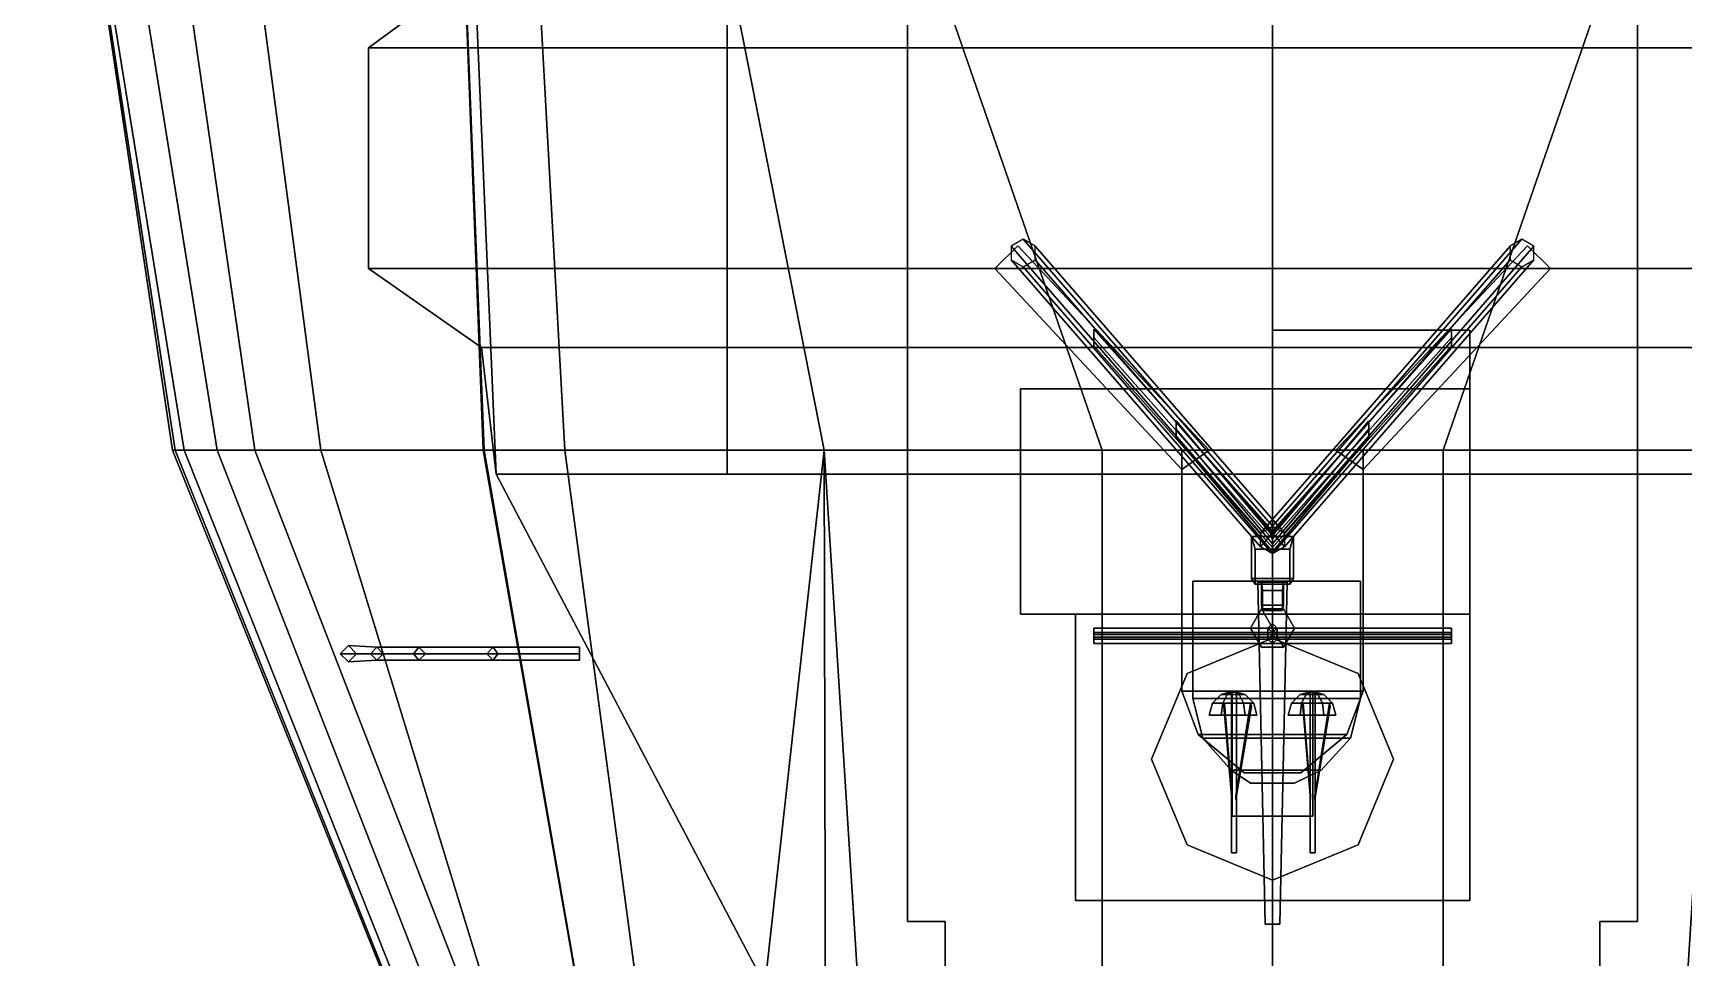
# Model space of a CAD drawing. Extents: x -14 to 14, y -57 to 59.
# Drawn here: x -13.52 to 4.49, y -42.55 to -32.46 of the extents above; entities that cross this region are included whole.
import ezdxf

# ---------------------------------------------------------------- set-up
doc = ezdxf.new("R2010")
doc.units = 0
doc.layers.get('0').update_dxf_attribs({"linetype": 'CONTINUOUS'})

msp = doc.modelspace()

# ---------------------------------------------------------------- linework, layer by layer
for points in [[(0, -38.48, 26.47), (0, -38.48, 26.53), (0, -7.51, 29.28), (0, -7.51, 29.2)], [(0, -7.51, 29.2), (0, -7.51, 29.28), (0, -38.48, 26.53), (0, -38.48, 26.47)], [(-3.98, -26.04, 6.36), (-3.98, -26.04, 3.99), (-3.98, -37.27, 3.99), (-3.98, -37.27, 6.36)], [(3.98, -37.27, 3.99), (3.98, -26.04, 3.99), (3.98, -26.04, 6.36), (3.98, -37.27, 6.36)], [(-13.52, -26.87), (-13.52, -26.87, -3.06), (-12, -37.01, -1.28), (-11.97, -37.01, 0.37)], [(-13.52, -26.87, -3.06), (-13.52, -26.87, -3.06), (-11.87, -37.01, -1.67), (-12, -37.01, -1.28)], [(-13.52, -26.87, -3.06), (-13.14, -26.87, -3.59), (-11.51, -37.01, -2), (-11.87, -37.01, -1.67)], [(-11.72, -26.87), (-13.52, -26.87), (-11.97, -37.01, 0.37), (-10.38, -37.01, 0.37)], [(-13.14, -26.87, -3.59), (-12.57, -26.87, -3.8), (-11.1, -37.01, -2.14), (-11.51, -37.01, -2)], [(-12.57, -26.87, -3.8), (-8.28, -26.87, -3.8), (-7.72, -37.01, -2.14), (-11.1, -37.01, -2.14)], [(-9, -26.87, 1.98), (-11.72, -26.87), (-10.38, -37.01, 0.37), (-8.6, -37.01, 1.98)], [(9, -26.87, 3.99), (-9, -26.87, 3.99), (-8.61, -37.01, 3.99), (8.61, -37.01, 3.99)], [(-9, -26.87, 3.99), (-9, -26.87, 1.98), (-8.6, -37.01, 1.98), (-8.61, -37.01, 3.99)], [(-8.28, -26.87, -3.8), (-6.89, -26.87, -4.13), (-4.89, -37.01, -3.07), (-7.72, -37.01, -2.14)], [(-6.89, -26.87, -4.13), (-5.37, -26.87, -4.35), (-1.86, -37.01, -3.55), (-4.89, -37.01, -3.07)], [(-5.37, -26.87, -4.35), (0, -26.87, -4.35), (0, -37.01, -4.35), (-1.86, -37.01, -3.55)], [(1.86, -37.01, -3.55), (0, -37.01, -4.35), (0, -26.87, -4.35), (5.37, -26.87, -4.35)], [(4.89, -37.01, -3.07), (1.86, -37.01, -3.55), (5.37, -26.87, -4.35), (6.89, -26.87, -4.13)], [(-8.87, -27.86, 6.36), (-8.87, -27.86, 3.99), (-8.47, -37.27, 3.99), (-8.47, -37.27, 6.36)], [(-5.95, -37.27, 3.99), (-5.95, -27.86, 3.99), (-5.95, -27.86, 6.36), (-5.95, -37.27, 6.36)], [(8.87, -31.89, 6.36), (9.86, -32.62, 6.36), (-9.86, -32.62, 6.36), (-8.87, -31.89, 6.36)], [(-8.87, -31.89, 6.36), (-9.86, -32.62, 6.36), (9.86, -32.62, 6.36), (8.87, -31.89, 6.36)], [(9.86, -32.62, 6.36), (9.86, -35.03, 6.36), (-9.86, -35.03, 6.36), (-9.86, -32.62, 6.36)], [(-9.86, -32.62, 6.36), (-9.86, -35.03, 6.36), (9.86, -35.03, 6.36), (9.86, -32.62, 6.36)], [(-0.13, -37.915, 24.35), (0, -37.84, 24.35), (-2.72, -34.71, 6.36), (-2.85, -34.785, 6.36)], [(0, -37.84, 24.35), (0.13, -37.915, 24.35), (-2.59, -34.785, 6.36), (-2.72, -34.71, 6.36)], [(-0.13, -37.915, 24.35), (0, -37.84, 24.35), (2.72, -34.71, 6.36), (2.59, -34.785, 6.36)], [(0, -37.84, 24.35), (0.13, -37.915, 24.35), (2.85, -34.785, 6.36), (2.72, -34.71, 6.36)], [(-2.78, -34.78, 24.35), (-3.03, -35.03, 24.35), (-0.99, -37.22, 24.35), (-0.69, -37.01, 24.35)], [(-0.69, -37.01, 24.35), (-0.99, -37.22, 24.35), (-3.03, -35.03, 24.35), (-2.78, -34.78, 24.35)], [(-0.13, -38.065, 24.35), (-0.13, -37.915, 24.35), (-2.85, -34.785, 6.36), (-2.85, -34.935, 6.36)], [(0.13, -37.915, 24.35), (0.13, -38.065, 24.35), (-2.59, -34.935, 6.36), (-2.59, -34.785, 6.36)], [(-0.13, -38.065, 24.35), (-0.13, -37.915, 24.35), (2.59, -34.785, 6.36), (2.59, -34.935, 6.36)], [(0.13, -37.915, 24.35), (0.13, -38.065, 24.35), (2.85, -34.935, 6.36), (2.85, -34.785, 6.36)], [(0.69, -37.01, 24.35), (0.99, -37.22, 24.35), (3.03, -35.03, 24.35), (2.78, -34.78, 24.35)], [(2.78, -34.78, 24.35), (3.03, -35.03, 24.35), (0.99, -37.22, 24.35), (0.69, -37.01, 24.35)], [(-9.86, -35.03, 6.36), (-8.63, -35.89, 6.36), (8.63, -35.89, 6.36), (9.86, -35.03, 6.36)], [(9.86, -35.03, 6.36), (8.63, -35.89, 6.36), (-8.63, -35.89, 6.36), (-9.86, -35.03, 6.36)], [(0, -38.14, 24.35), (-0.13, -38.065, 24.35), (-2.85, -34.935, 6.36), (-2.72, -35.01, 6.36)], [(0.13, -38.065, 24.35), (0, -38.14, 24.35), (-2.72, -35.01, 6.36), (-2.59, -34.935, 6.36)], [(0, -38.14, 24.35), (-0.13, -38.065, 24.35), (2.59, -34.935, 6.36), (2.72, -35.01, 6.36)], [(0.13, -38.065, 24.35), (0, -38.14, 24.35), (2.72, -35.01, 6.36), (2.85, -34.935, 6.36)], [(-1.95, -35.78, 11.34), (-1.95, -35.69, 11.43), (0, -37.89, 11.43), (0, -37.98, 11.34)], [(-1.95, -35.69, 11.43), (-1.95, -35.78, 11.52), (0, -37.98, 11.52), (0, -37.89, 11.43)], [(-1.95, -35.87, 11.43), (-1.95, -35.78, 11.34), (0, -37.98, 11.34), (0, -38.07, 11.43)], [(-1.95, -35.78, 11.52), (-1.95, -35.87, 11.43), (0, -38.07, 11.43), (0, -37.98, 11.52)], [(0, -37.98, 11.34), (0, -37.89, 11.43), (1.95, -35.69, 11.43), (1.95, -35.78, 11.34)], [(0, -37.89, 11.43), (0, -37.98, 11.52), (1.95, -35.78, 11.52), (1.95, -35.69, 11.43)], [(2.15, -35.7, 8.68), (2.15, -35.7, 6.36), (0, -35.7, 6.36), (0, -35.7, 8.68)], [(0, -35.7, 8.68), (0, -35.7, 6.36), (0, -36.34, 6.36), (0, -36.34, 8.68)], [(2.15, -36.34, 8.68), (2.15, -35.7, 8.68), (0, -35.7, 8.68), (0, -36.34, 8.68)], [(0, -38.07, 11.43), (0, -37.98, 11.34), (1.95, -35.78, 11.34), (1.95, -35.87, 11.43)], [(0, -37.98, 11.52), (0, -38.07, 11.43), (1.95, -35.87, 11.43), (1.95, -35.78, 11.52)], [(2.15, -36.34, 6.36), (2.15, -35.7, 6.36), (2.15, -35.7, 8.68), (2.15, -36.34, 8.68)], [(8.47, -37.27, 6.36), (8.63, -35.89, 6.36), (-8.63, -35.89, 6.36), (-8.47, -37.27, 6.36)], [(-8.47, -37.27, 6.36), (-8.63, -35.89, 6.36), (8.63, -35.89, 6.36), (8.47, -37.27, 6.36)], [(2.15, -36.34, 8.68), (2.15, -36.34, 5.95), (-2.75, -36.34, 5.95), (-2.75, -36.34, 8.68)], [(2.15, -38.8, 8.68), (2.15, -36.34, 8.68), (-2.75, -36.34, 8.68), (-2.75, -38.8, 8.68)], [(-2.75, -36.34, 8.68), (-2.75, -36.34, 5.95), (-2.75, -38.8, 5.95), (-2.75, -38.8, 8.68)], [(2.15, -38.8, 5.95), (2.15, -36.34, 5.95), (2.15, -36.34, 8.68), (2.15, -38.8, 8.68)], [(-1.05, -36.69, 17.42), (-1.05, -36.78, 17.51), (0, -38.03, 17.51), (0, -37.94, 17.42)], [(-1.05, -36.78, 17.33), (-1.05, -36.69, 17.42), (0, -37.94, 17.42), (0, -38.03, 17.33)], [(0, -37.94, 17.42), (0, -38.03, 17.51), (1.05, -36.78, 17.51), (1.05, -36.69, 17.42)], [(0, -38.03, 17.33), (0, -37.94, 17.42), (1.05, -36.69, 17.42), (1.05, -36.78, 17.33)], [(-1.05, -36.78, 17.51), (-1.05, -36.87, 17.42), (0, -38.12, 17.42), (0, -38.03, 17.51)], [(-1.05, -36.87, 17.42), (-1.05, -36.78, 17.33), (0, -38.03, 17.33), (0, -38.12, 17.42)], [(0, -38.03, 17.51), (0, -38.12, 17.42), (1.05, -36.87, 17.42), (1.05, -36.78, 17.51)], [(0, -38.12, 17.42), (0, -38.03, 17.33), (1.05, -36.78, 17.33), (1.05, -36.87, 17.42)], [(-12, -37.01, -1.28), (-11.87, -37.01, -1.67), (-7.92, -46.93, -0.04), (-8.01, -46.93, 0.26)], [(-11.97, -37.01, 0.37), (-12, -37.01, -1.28), (-8.01, -46.93, 0.26), (-8, -46.93, 1.35)], [(-10.38, -37.01, 0.37), (-11.97, -37.01, 0.37), (-8, -46.93, 1.35), (-7.34, -46.93, 1.35)], [(-11.87, -37.01, -1.67), (-11.51, -37.01, -2), (-7.64, -46.93, -0.29), (-7.92, -46.93, -0.04)], [(-11.51, -37.01, -2), (-11.1, -37.01, -2.14), (-7.25, -46.93, -0.44), (-7.64, -46.93, -0.29)], [(-11.1, -37.01, -2.14), (-7.72, -37.01, -2.14), (-6.39, -46.93, -0.44), (-7.25, -46.93, -0.44)], [(-8.6, -37.01, 1.98), (-10.38, -37.01, 0.37), (-7.34, -46.93, 1.35), (-6.87, -46.93, 1.98)], [(8.61, -37.01, 3.99), (-8.61, -37.01, 3.99), (-6.87, -46.93, 3.99), (6.87, -46.93, 3.99)], [(-8.61, -37.01, 3.99), (-8.6, -37.01, 1.98), (-6.87, -46.93, 1.98), (-6.87, -46.93, 3.99)], [(-7.72, -37.01, -2.14), (-4.89, -37.01, -3.07), (-5.99, -46.93, -0.99), (-6.39, -46.93, -0.44)], [(-4.89, -37.01, -3.07), (-4.89, -37.01, -3.07), (-4.87, -46.93, -1.54), (-5.99, -46.93, -0.99)], [(-4.89, -37.01, -3.07), (-4.89, -37.01, -3.07), (-4.26, -46.93, -1.72), (-4.87, -46.93, -1.54)], [(-4.89, -37.01, -3.07), (-1.86, -37.01, -3.55), (-1.86, -46.93, -2.01), (-4.26, -46.93, -1.72)], [(-1.86, -37.01, -3.55), (0, -37.01, -4.35), (0, -46.93, -2.05), (-1.86, -46.93, -2.01)], [(-0.99, -39.64, 24.35), (0.99, -39.64, 24.35), (0.99, -37.01, 24.35), (-0.99, -37.01, 24.35)], [(-0.99, -37.01, 24.35), (0.99, -37.01, 24.35), (0.99, -39.64, 24.35), (-0.99, -39.64, 24.35)], [(1.86, -46.93, -2.01), (0, -46.93, -2.05), (0, -37.01, -4.35), (1.86, -37.01, -3.55)], [(4.26, -46.93, -1.72), (1.86, -46.93, -2.01), (1.86, -37.01, -3.55), (4.89, -37.01, -3.07)], [(4.87, -46.93, -1.54), (4.26, -46.93, -1.72), (4.89, -37.01, -3.07)], [(-8.47, -37.27, 5.95), (-8.47, -37.27, 6.36), (8.47, -37.27, 6.36), (8.47, -37.27, 5.95)], [(8.47, -37.27, 5.95), (8.47, -37.27, 6.36), (-8.47, -37.27, 6.36), (-8.47, -37.27, 5.95)], [(-2.86, -47.94, 5.95), (-8.47, -37.27, 5.95), (8.47, -37.27, 5.95), (2.86, -47.94, 5.95)], [(2.86, -47.94, 5.95), (8.47, -37.27, 5.95), (-8.47, -37.27, 5.95), (-2.86, -47.94, 5.95)], [(-8.47, -37.27, 6.36), (-8.47, -37.27, 3.99), (-5.95, -37.27, 3.99), (-5.95, -37.27, 6.36)], [(-3.98, -37.27, 6.36), (-3.98, -37.27, 5.95), (3.98, -37.27, 5.95), (3.98, -37.27, 6.36)], [(-3.98, -37.27, 5.95), (-3.98, -37.27, 3.99), (-3.98, -42.15, 3.99), (-3.98, -42.15, 5.95)], [(3.98, -42.15, 3.99), (3.98, -37.27, 3.99), (3.98, -37.27, 5.95), (3.98, -42.15, 5.95)], [(-0.23, -38.41, 8.68), (-0.23, -37.95, 8.68), (0.23, -37.95, 8.68), (0.23, -38.41, 8.68)], [(0.19, -38.09, 24.35), (0.23, -37.95, 8.68), (-0.23, -37.95, 8.68), (-0.19, -38.09, 24.35)], [(-0.19, -38.09, 24.35), (-0.23, -37.95, 8.68), (-0.23, -38.41, 8.68), (-0.19, -38.47, 24.35)], [(0.23, -38.41, 8.68), (0.23, -37.95, 8.68), (0.19, -38.09, 24.35), (0.19, -38.47, 24.35)], [(0.19, -38.47, 24.35), (0.19, -38.09, 24.35), (-0.19, -38.09, 24.35), (-0.19, -38.47, 24.35)], [(-0.87, -39.72, 29.83), (-0.87, -38.44, 29.83), (0.96, -38.44, 29.83), (0.96, -39.72, 29.83)], [(0.96, -39.72, 29.83), (0.96, -38.44, 29.83), (-0.87, -38.44, 29.83), (-0.87, -39.72, 29.83)], [(-0.19, -38.47, 24.35), (-0.23, -38.41, 8.68), (0.23, -38.41, 8.68), (0.19, -38.47, 24.35)], [(0, -38.45, 19.53), (-0.16, -38.45, 19.37), (-0.08, -42.18, 22.58), (0, -42.18, 22.66)], [(-0.16, -38.45, 19.37), (0, -38.45, 19.21), (0, -42.18, 22.5), (-0.08, -42.18, 22.58)], [(-0.12, -38.7, 24.35), (-0.12, -38.44, 24.35), (0.12, -38.44, 24.35), (0.12, -38.7, 24.35)], [(-0.11, -38.54, 30.82), (-0.12, -38.44, 24.35), (-0.12, -38.7, 24.35), (-0.11, -38.76, 30.82)], [(0.11, -38.54, 30.82), (0.12, -38.44, 24.35), (-0.12, -38.44, 24.35), (-0.11, -38.54, 30.82)], [(0.16, -38.45, 19.37), (0, -38.45, 19.53), (0, -42.18, 22.66), (0.08, -42.18, 22.58)], [(0, -38.45, 19.21), (0.16, -38.45, 19.37), (0.08, -42.18, 22.58), (0, -42.18, 22.5)], [(0.12, -38.7, 24.35), (0.12, -38.44, 24.35), (0.11, -38.54, 30.82), (0.11, -38.76, 30.82)], [(-0.11, -38.76, 30.82), (-0.12, -38.7, 24.35), (0.12, -38.7, 24.35), (0.11, -38.76, 30.82)], [(0.11, -38.76, 30.82), (0.11, -38.54, 30.82), (-0.11, -38.54, 30.82), (-0.11, -38.76, 30.82)], [(-2.75, -38.8, 8.68), (-2.75, -38.8, 5.95), (-2.15, -38.8, 5.95), (-2.15, -38.8, 8.68)], [(2.15, -41.92, 8.68), (2.15, -38.8, 8.68), (-2.15, -38.8, 8.68), (-2.15, -41.92, 8.68)], [(-2.15, -38.8, 8.68), (-2.15, -38.8, 5.95), (-2.15, -41.92, 5.95), (-2.15, -41.92, 8.68)], [(0.12, -39.158, 30.75), (-0.12, -38.742, 30.75), (-0.24, -38.95, 30.75), (-0.12, -39.158, 30.75)], [(-0.12, -39.158, 30.02), (-0.24, -38.95, 30.02), (-0.12, -38.742, 30.02), (0.12, -39.158, 30.02)], [(-0.12, -38.742, 30.02), (-0.24, -38.95, 30.02), (-0.24, -38.95, 30.75), (-0.12, -38.742, 30.75)], [(0.12, -38.742, 30.02), (-0.12, -38.742, 30.02), (-0.12, -38.742, 30.75), (0.12, -38.742, 30.75)], [(0.24, -38.95, 30.75), (0.12, -38.742, 30.75), (-0.12, -38.742, 30.75), (0.12, -39.158, 30.75)], [(0.12, -39.158, 30.02), (-0.12, -38.742, 30.02), (0.12, -38.742, 30.02), (0.24, -38.95, 30.02)], [(0.24, -38.95, 30.02), (0.12, -38.742, 30.02), (0.12, -38.742, 30.75), (0.24, -38.95, 30.75)], [(2.15, -41.92, 5.95), (2.15, -38.8, 5.95), (2.15, -38.8, 8.68), (2.15, -41.92, 8.68)], [(-1.95, -38.95, 32.94), (-1.95, -39, 32.99), (1.95, -39, 32.99), (1.95, -38.95, 32.94)], [(-1.95, -39, 32.89), (-1.95, -38.95, 32.94), (1.95, -38.95, 32.94), (1.95, -39, 32.89)], [(-1.95, -39, 32.99), (-1.95, -39.05, 32.94), (-1.95, -39, 32.89), (-1.95, -38.95, 32.94)], [(-1.95, -39.05, 32.94), (-1.95, -39, 32.89), (1.95, -39, 32.89), (1.95, -39.05, 32.94)], [(-1.95, -39, 32.99), (-1.95, -39.05, 32.94), (1.95, -39.05, 32.94), (1.95, -39, 32.99)], [(-1.95, -39.07, 36.09), (-1.95, -39.02, 36.14), (1.95, -39.02, 36.14), (1.95, -39.07, 36.09)], [(-1.95, -39.02, 36.14), (-1.95, -39.07, 36.19), (1.95, -39.07, 36.19), (1.95, -39.02, 36.14)], [(-1.95, -39.07, 36.19), (-1.95, -39.12, 36.14), (-1.95, -39.07, 36.09), (-1.95, -39.02, 36.14)], [(-1.95, -39.07, 36.19), (-1.95, -39.12, 36.14), (1.95, -39.12, 36.14), (1.95, -39.07, 36.19)], [(-1.95, -39.12, 36.14), (-1.95, -39.07, 36.09), (1.95, -39.07, 36.09), (1.95, -39.12, 36.14)], [(-0.933, -39.447, 8.68), (0, -39.06, 8.68), (0, -39.06, 9.91), (-0.933, -39.447, 9.91)], [(0, -39.06, 8.68), (-0.933, -39.447, 8.68), (-0.933, -39.447, 9.91), (0, -39.06, 9.91)], [(-0.24, -38.95, 30.02), (-0.12, -39.158, 30.02), (-0.12, -39.158, 30.75), (-0.24, -38.95, 30.75)], [(0, -38.9, 30.75), (-0.05, -38.95, 30.75), (-0.05, -39.07, 36.19), (0, -39.02, 36.14)], [(-0.05, -38.95, 30.75), (0, -39, 30.75), (0, -39.12, 36.14), (-0.05, -39.07, 36.19)], [(0.05, -38.95, 30.75), (0, -38.9, 30.75), (0, -39.02, 36.14), (0.05, -39.07, 36.19)], [(0, -39, 30.75), (0.05, -38.95, 30.75), (0.05, -39.07, 36.19), (0, -39.12, 36.14)], [(0, -39.06, 8.68), (0.933, -39.447, 8.68), (0.933, -39.447, 9.91), (0, -39.06, 9.91)], [(0.933, -39.447, 8.68), (0, -39.06, 8.68), (0, -39.06, 9.91), (0.933, -39.447, 9.91)], [(0.12, -39.158, 30.02), (0.24, -38.95, 30.02), (0.24, -38.95, 30.75), (0.12, -39.158, 30.75)], [(1.95, -39, 32.99), (1.95, -39.05, 32.94), (1.95, -39, 32.89), (1.95, -38.95, 32.94)], [(1.95, -39.07, 36.19), (1.95, -39.12, 36.14), (1.95, -39.07, 36.09), (1.95, -39.02, 36.14)], [(-10.08, -39.14, 0.58), (-10.17, -39.23, 0.58), (-10.17, -39.23, 4.38), (-10.08, -39.14, 4.38)], [(-10.08, -39.14, 4.38), (-10.17, -39.23, 4.38), (-9.84, -39.23, 5.61), (-9.77, -39.16, 5.57)], [(-10.17, -39.23, 0.58), (-10.08, -39.32, 0.58), (-10.08, -39.32, 4.38), (-10.17, -39.23, 4.38)], [(-10.17, -39.23, 4.38), (-10.08, -39.32, 4.38), (-9.77, -39.3, 5.57), (-9.84, -39.23, 5.61)], [(-9.99, -39.23, 0.58), (-10.08, -39.14, 0.58), (-10.08, -39.14, 4.38), (-9.99, -39.23, 4.38)], [(-9.99, -39.23, 4.38), (-10.08, -39.14, 4.38), (-9.77, -39.16, 5.57), (-9.7, -39.23, 5.53)], [(-10.08, -39.32, 0.58), (-9.99, -39.23, 0.58), (-9.99, -39.23, 4.38), (-10.08, -39.32, 4.38)], [(-10.08, -39.32, 4.38), (-9.99, -39.23, 4.38), (-9.7, -39.23, 5.53), (-9.77, -39.3, 5.57)], [(-9.77, -39.16, 5.57), (-9.84, -39.23, 5.61), (-9.37, -39.23, 6.18), (-9.31, -39.16, 6.13)], [(-9.84, -39.23, 5.61), (-9.77, -39.3, 5.57), (-9.31, -39.3, 6.13), (-9.37, -39.23, 6.18)], [(-9.7, -39.23, 5.53), (-9.77, -39.16, 5.57), (-9.31, -39.16, 6.13), (-9.24, -39.23, 6.07)], [(-9.77, -39.3, 5.57), (-9.7, -39.23, 5.53), (-9.24, -39.23, 6.07), (-9.31, -39.3, 6.13)], [(-9.31, -39.16, 6.13), (-9.37, -39.23, 6.18), (-8.57, -39.23, 6.72), (-8.5, -39.16, 6.67)], [(-9.37, -39.23, 6.18), (-9.31, -39.3, 6.13), (-8.5, -39.3, 6.67), (-8.57, -39.23, 6.72)], [(-9.24, -39.23, 6.07), (-9.31, -39.16, 6.13), (-8.5, -39.16, 6.67), (-8.45, -39.23, 6.61)], [(-9.31, -39.3, 6.13), (-9.24, -39.23, 6.07), (-8.45, -39.23, 6.61), (-8.5, -39.3, 6.67)], [(-8.5, -39.16, 6.67), (-8.57, -39.23, 6.72), (-7.56, -39.23, 6.9), (-7.56, -39.16, 6.82)], [(-8.57, -39.23, 6.72), (-8.5, -39.3, 6.67), (-7.56, -39.3, 6.82), (-7.56, -39.23, 6.9)], [(-8.45, -39.23, 6.61), (-8.5, -39.16, 6.67), (-7.56, -39.16, 6.82), (-7.56, -39.23, 6.75)], [(-8.5, -39.3, 6.67), (-8.45, -39.23, 6.61), (-7.56, -39.23, 6.75), (-7.56, -39.3, 6.82)], [(-7.56, -39.23, 6.9), (-7.56, -39.3, 6.82), (-7.56, -39.23, 6.75), (-7.56, -39.16, 6.82)], [(-0.12, -39.158, 30.02), (0.12, -39.158, 30.02), (0.12, -39.158, 30.75), (-0.12, -39.158, 30.75)], [(-1.32, -40.38, 8.68), (-0.933, -39.447, 8.68), (-0.933, -39.447, 9.91), (-1.32, -40.38, 9.91)], [(-0.933, -39.447, 8.68), (-1.32, -40.38, 8.68), (-1.32, -40.38, 9.91), (-0.933, -39.447, 9.91)], [(0.933, -39.447, 8.68), (1.32, -40.38, 8.68), (1.32, -40.38, 9.91), (0.933, -39.447, 9.91)], [(1.32, -40.38, 8.68), (0.933, -39.447, 8.68), (0.933, -39.447, 9.91), (1.32, -40.38, 9.91)], [(-0.81, -40.11, 24.35), (0.81, -40.11, 24.35), (0.99, -39.64, 24.35), (-0.99, -39.64, 24.35)], [(-0.99, -39.64, 24.35), (0.99, -39.64, 24.35), (0.81, -40.11, 24.35), (-0.81, -40.11, 24.35)], [(0.85, -40.15, 29.83), (0.96, -39.72, 29.83), (-0.87, -39.72, 29.83), (-0.76, -40.15, 29.83)], [(-0.76, -40.15, 29.83), (-0.87, -39.72, 29.83), (0.96, -39.72, 29.83), (0.85, -40.15, 29.83)], [(-0.543, -39.77, 10.605), (-0.56, -39.9, 10.635), (-0.69, -39.9, 10.41), (-0.655, -39.77, 10.41)], [(-0.655, -39.77, 10.41), (-0.69, -39.9, 10.41), (-0.56, -39.9, 10.185), (-0.543, -39.77, 10.215)], [(-0.655, -39.77, 10.41), (-0.69, -39.9, 10.41), (-0.56, -39.9, 10.635), (-0.543, -39.77, 10.605)], [(-0.543, -39.77, 10.215), (-0.56, -39.9, 10.185), (-0.69, -39.9, 10.41), (-0.655, -39.77, 10.41)], [(-0.495, -39.675, 10.523), (-0.543, -39.77, 10.605), (-0.655, -39.77, 10.41), (-0.56, -39.675, 10.41)], [(-0.56, -39.675, 10.41), (-0.655, -39.77, 10.41), (-0.543, -39.77, 10.215), (-0.495, -39.675, 10.297)], [(-0.56, -39.675, 10.41), (-0.655, -39.77, 10.41), (-0.543, -39.77, 10.605), (-0.495, -39.675, 10.523)], [(-0.495, -39.675, 10.297), (-0.543, -39.77, 10.215), (-0.655, -39.77, 10.41), (-0.56, -39.675, 10.41)], [(-0.43, -39.64, 10.41), (-0.495, -39.675, 10.523), (-0.56, -39.675, 10.41), (-0.43, -39.64, 10.41)], [(-0.43, -39.64, 10.41), (-0.56, -39.675, 10.41), (-0.495, -39.675, 10.297), (-0.43, -39.64, 10.41)], [(-0.43, -39.64, 10.41), (-0.56, -39.675, 10.41), (-0.495, -39.675, 10.523), (-0.43, -39.64, 10.41)], [(-0.43, -39.64, 10.41), (-0.495, -39.675, 10.297), (-0.56, -39.675, 10.41), (-0.43, -39.64, 10.41)], [(-0.317, -39.77, 10.605), (-0.3, -39.9, 10.635), (-0.56, -39.9, 10.635), (-0.543, -39.77, 10.605)], [(-0.543, -39.77, 10.215), (-0.56, -39.9, 10.185), (-0.3, -39.9, 10.185), (-0.317, -39.77, 10.215)], [(-0.543, -39.77, 10.605), (-0.56, -39.9, 10.635), (-0.3, -39.9, 10.635), (-0.317, -39.77, 10.605)], [(-0.317, -39.77, 10.215), (-0.3, -39.9, 10.185), (-0.56, -39.9, 10.185), (-0.543, -39.77, 10.215)], [(-0.365, -39.675, 10.523), (-0.317, -39.77, 10.605), (-0.543, -39.77, 10.605), (-0.495, -39.675, 10.523)], [(-0.495, -39.675, 10.297), (-0.543, -39.77, 10.215), (-0.317, -39.77, 10.215), (-0.365, -39.675, 10.297)], [(-0.495, -39.675, 10.523), (-0.543, -39.77, 10.605), (-0.317, -39.77, 10.605), (-0.365, -39.675, 10.523)], [(-0.365, -39.675, 10.297), (-0.317, -39.77, 10.215), (-0.543, -39.77, 10.215), (-0.495, -39.675, 10.297)], [(-0.445, -40.78, 10.436), (-0.445, -40.82, 10.436), (-0.53, -39.8, 10.583), (-0.525, -39.77, 10.575)], [(-0.525, -39.77, 10.575), (-0.53, -39.8, 10.583), (-0.445, -40.82, 10.436), (-0.445, -40.78, 10.436)], [(-0.445, -40.78, 10.384), (-0.445, -40.82, 10.384), (-0.53, -39.8, 10.237), (-0.525, -39.77, 10.245)], [(-0.525, -39.77, 10.245), (-0.53, -39.8, 10.237), (-0.445, -40.82, 10.384), (-0.445, -40.78, 10.384)], [(-0.43, -39.64, 10.41), (-0.365, -39.675, 10.523), (-0.495, -39.675, 10.523), (-0.43, -39.64, 10.41)], [(-0.43, -39.64, 10.41), (-0.495, -39.675, 10.297), (-0.365, -39.675, 10.297), (-0.43, -39.64, 10.41)], [(-0.43, -39.64, 10.41), (-0.495, -39.675, 10.523), (-0.365, -39.675, 10.523), (-0.43, -39.64, 10.41)], [(-0.43, -39.64, 10.41), (-0.365, -39.675, 10.297), (-0.495, -39.675, 10.297), (-0.43, -39.64, 10.41)], [(-0.395, -39.649, 10.41), (-0.448, -39.649, 10.44), (-0.448, -41.4, 10.44), (-0.395, -41.4, 10.41)], [(-0.448, -39.649, 10.44), (-0.448, -39.649, 10.38), (-0.448, -41.4, 10.38), (-0.448, -41.4, 10.44)], [(-0.448, -39.649, 10.38), (-0.395, -39.649, 10.41), (-0.395, -41.4, 10.41), (-0.448, -41.4, 10.38)], [(0.44, -39.64, 10.27), (0.44, -39.64, 8.68), (-0.44, -39.64, 8.68), (-0.44, -39.64, 10.27)], [(-0.44, -39.64, 10.27), (-0.44, -41, 9.68), (0.44, -41, 9.68), (0.44, -39.64, 10.27)], [(-0.44, -39.64, 8.68), (-0.44, -41, 8.68), (-0.44, -41, 9.68), (-0.44, -39.64, 10.27)], [(-0.43, -39.64, 10.41), (-0.3, -39.675, 10.41), (-0.365, -39.675, 10.523), (-0.43, -39.64, 10.41)], [(-0.43, -39.64, 10.41), (-0.365, -39.675, 10.297), (-0.3, -39.675, 10.41), (-0.43, -39.64, 10.41)], [(-0.43, -39.64, 10.41), (-0.365, -39.675, 10.523), (-0.3, -39.675, 10.41), (-0.43, -39.64, 10.41)], [(-0.43, -39.64, 10.41), (-0.3, -39.675, 10.41), (-0.365, -39.675, 10.297), (-0.43, -39.64, 10.41)], [(-0.24, -39.77, 10.41), (-0.23, -39.8, 10.41), (-0.4, -40.82, 10.41), (-0.4, -40.78, 10.41)], [(-0.4, -40.78, 10.41), (-0.4, -40.82, 10.41), (-0.23, -39.8, 10.41), (-0.24, -39.77, 10.41)], [(-0.3, -39.675, 10.41), (-0.205, -39.77, 10.41), (-0.317, -39.77, 10.605), (-0.365, -39.675, 10.523)], [(-0.365, -39.675, 10.297), (-0.317, -39.77, 10.215), (-0.205, -39.77, 10.41), (-0.3, -39.675, 10.41)], [(-0.365, -39.675, 10.523), (-0.317, -39.77, 10.605), (-0.205, -39.77, 10.41), (-0.3, -39.675, 10.41)], [(-0.3, -39.675, 10.41), (-0.205, -39.77, 10.41), (-0.317, -39.77, 10.215), (-0.365, -39.675, 10.297)], [(-0.205, -39.77, 10.41), (-0.17, -39.9, 10.41), (-0.3, -39.9, 10.635), (-0.317, -39.77, 10.605)], [(-0.317, -39.77, 10.215), (-0.3, -39.9, 10.185), (-0.17, -39.9, 10.41), (-0.205, -39.77, 10.41)], [(-0.317, -39.77, 10.605), (-0.3, -39.9, 10.635), (-0.17, -39.9, 10.41), (-0.205, -39.77, 10.41)], [(-0.205, -39.77, 10.41), (-0.17, -39.9, 10.41), (-0.3, -39.9, 10.185), (-0.317, -39.77, 10.215)], [(0.317, -39.77, 10.215), (0.3, -39.9, 10.185), (0.17, -39.9, 10.41), (0.205, -39.77, 10.41)], [(0.205, -39.77, 10.41), (0.17, -39.9, 10.41), (0.3, -39.9, 10.635), (0.317, -39.77, 10.605)], [(0.205, -39.77, 10.41), (0.17, -39.9, 10.41), (0.3, -39.9, 10.185), (0.317, -39.77, 10.215)], [(0.317, -39.77, 10.605), (0.3, -39.9, 10.635), (0.17, -39.9, 10.41), (0.205, -39.77, 10.41)], [(0.365, -39.675, 10.297), (0.317, -39.77, 10.215), (0.205, -39.77, 10.41), (0.3, -39.675, 10.41)], [(0.3, -39.675, 10.41), (0.205, -39.77, 10.41), (0.317, -39.77, 10.605), (0.365, -39.675, 10.523)], [(0.3, -39.675, 10.41), (0.205, -39.77, 10.41), (0.317, -39.77, 10.215), (0.365, -39.675, 10.297)], [(0.365, -39.675, 10.523), (0.317, -39.77, 10.605), (0.205, -39.77, 10.41), (0.3, -39.675, 10.41)], [(0.43, -39.64, 10.41), (0.365, -39.675, 10.297), (0.3, -39.675, 10.41), (0.43, -39.64, 10.41)], [(0.43, -39.64, 10.41), (0.3, -39.675, 10.41), (0.365, -39.675, 10.523), (0.43, -39.64, 10.41)], [(0.43, -39.64, 10.41), (0.3, -39.675, 10.41), (0.365, -39.675, 10.297), (0.43, -39.64, 10.41)], [(0.43, -39.64, 10.41), (0.365, -39.675, 10.523), (0.3, -39.675, 10.41), (0.43, -39.64, 10.41)], [(0.543, -39.77, 10.215), (0.56, -39.9, 10.185), (0.3, -39.9, 10.185), (0.317, -39.77, 10.215)], [(0.317, -39.77, 10.605), (0.3, -39.9, 10.635), (0.56, -39.9, 10.635), (0.543, -39.77, 10.605)], [(0.317, -39.77, 10.215), (0.3, -39.9, 10.185), (0.56, -39.9, 10.185), (0.543, -39.77, 10.215)], [(0.543, -39.77, 10.605), (0.56, -39.9, 10.635), (0.3, -39.9, 10.635), (0.317, -39.77, 10.605)], [(0.495, -39.675, 10.297), (0.543, -39.77, 10.215), (0.317, -39.77, 10.215), (0.365, -39.675, 10.297)], [(0.365, -39.675, 10.523), (0.317, -39.77, 10.605), (0.543, -39.77, 10.605), (0.495, -39.675, 10.523)], [(0.365, -39.675, 10.297), (0.317, -39.77, 10.215), (0.543, -39.77, 10.215), (0.495, -39.675, 10.297)], [(0.495, -39.675, 10.523), (0.543, -39.77, 10.605), (0.317, -39.77, 10.605), (0.365, -39.675, 10.523)], [(0.335, -39.77, 10.245), (0.33, -39.8, 10.237), (0.415, -40.82, 10.384), (0.415, -40.78, 10.384)], [(0.415, -40.78, 10.384), (0.415, -40.82, 10.384), (0.33, -39.8, 10.237), (0.335, -39.77, 10.245)], [(0.335, -39.77, 10.575), (0.33, -39.8, 10.583), (0.415, -40.82, 10.436), (0.415, -40.78, 10.436)], [(0.415, -40.78, 10.436), (0.415, -40.82, 10.436), (0.33, -39.8, 10.583), (0.335, -39.77, 10.575)], [(0.43, -39.64, 10.41), (0.495, -39.675, 10.297), (0.365, -39.675, 10.297), (0.43, -39.64, 10.41)], [(0.43, -39.64, 10.41), (0.365, -39.675, 10.523), (0.495, -39.675, 10.523), (0.43, -39.64, 10.41)], [(0.43, -39.64, 10.41), (0.365, -39.675, 10.297), (0.495, -39.675, 10.297), (0.43, -39.64, 10.41)], [(0.43, -39.64, 10.41), (0.495, -39.675, 10.523), (0.365, -39.675, 10.523), (0.43, -39.64, 10.41)], [(0.412, -39.649, 10.38), (0.465, -39.649, 10.41), (0.465, -41.4, 10.41), (0.412, -41.4, 10.38)], [(0.412, -39.649, 10.44), (0.412, -39.649, 10.38), (0.412, -41.4, 10.38), (0.412, -41.4, 10.44)], [(0.465, -39.649, 10.41), (0.412, -39.649, 10.44), (0.412, -41.4, 10.44), (0.465, -41.4, 10.41)], [(0.43, -39.64, 10.41), (0.56, -39.675, 10.41), (0.495, -39.675, 10.297), (0.43, -39.64, 10.41)], [(0.43, -39.64, 10.41), (0.495, -39.675, 10.523), (0.56, -39.675, 10.41), (0.43, -39.64, 10.41)], [(0.43, -39.64, 10.41), (0.495, -39.675, 10.297), (0.56, -39.675, 10.41), (0.43, -39.64, 10.41)], [(0.43, -39.64, 10.41), (0.56, -39.675, 10.41), (0.495, -39.675, 10.523), (0.43, -39.64, 10.41)], [(0.44, -41, 9.68), (0.44, -41, 8.68), (0.44, -39.64, 8.68), (0.44, -39.64, 10.27)], [(0.46, -40.78, 10.41), (0.46, -40.82, 10.41), (0.63, -39.8, 10.41), (0.62, -39.77, 10.41)], [(0.62, -39.77, 10.41), (0.63, -39.8, 10.41), (0.46, -40.82, 10.41), (0.46, -40.78, 10.41)], [(0.56, -39.675, 10.41), (0.655, -39.77, 10.41), (0.543, -39.77, 10.215), (0.495, -39.675, 10.297)], [(0.495, -39.675, 10.523), (0.543, -39.77, 10.605), (0.655, -39.77, 10.41), (0.56, -39.675, 10.41)], [(0.495, -39.675, 10.297), (0.543, -39.77, 10.215), (0.655, -39.77, 10.41), (0.56, -39.675, 10.41)], [(0.56, -39.675, 10.41), (0.655, -39.77, 10.41), (0.543, -39.77, 10.605), (0.495, -39.675, 10.523)], [(0.655, -39.77, 10.41), (0.69, -39.9, 10.41), (0.56, -39.9, 10.185), (0.543, -39.77, 10.215)], [(0.543, -39.77, 10.605), (0.56, -39.9, 10.635), (0.69, -39.9, 10.41), (0.655, -39.77, 10.41)], [(0.543, -39.77, 10.215), (0.56, -39.9, 10.185), (0.69, -39.9, 10.41), (0.655, -39.77, 10.41)], [(0.655, -39.77, 10.41), (0.69, -39.9, 10.41), (0.56, -39.9, 10.635), (0.543, -39.77, 10.605)], [(-0.81, -40.11, 24.35), (0.81, -40.11, 24.35), (0.31, -40.53, 24.35), (-0.31, -40.53, 24.35)], [(-0.31, -40.53, 24.35), (0.31, -40.53, 24.35), (0.81, -40.11, 24.35), (-0.81, -40.11, 24.35)], [(0.53, -40.5, 29.83), (0.85, -40.15, 29.83), (-0.76, -40.15, 29.83), (-0.45, -40.5, 29.83)], [(-0.45, -40.5, 29.83), (-0.76, -40.15, 29.83), (0.85, -40.15, 29.83), (0.53, -40.5, 29.83)], [(-0.933, -41.313, 8.68), (-1.32, -40.38, 8.68), (-1.32, -40.38, 9.91), (-0.933, -41.313, 9.91)], [(-1.32, -40.38, 8.68), (-0.933, -41.313, 8.68), (-0.933, -41.313, 9.91), (-1.32, -40.38, 9.91)], [(-0.24, -40.64, 29.83), (-0.45, -40.5, 29.83), (0.53, -40.5, 29.83), (0.24, -40.64, 29.83)], [(0.24, -40.64, 29.83), (0.53, -40.5, 29.83), (-0.45, -40.5, 29.83), (-0.24, -40.64, 29.83)], [(1.32, -40.38, 8.68), (0.933, -41.313, 8.68), (0.933, -41.313, 9.91), (1.32, -40.38, 9.91)], [(0.933, -41.313, 8.68), (1.32, -40.38, 8.68), (1.32, -40.38, 9.91), (0.933, -41.313, 9.91)], [(-0.44, -41, 9.68), (-0.44, -41, 8.68), (0.44, -41, 8.68), (0.44, -41, 9.68)], [(0, -41.7, 8.68), (-0.933, -41.313, 8.68), (-0.933, -41.313, 9.91), (0, -41.7, 9.91)], [(-0.933, -41.313, 8.68), (0, -41.7, 8.68), (0, -41.7, 9.91), (-0.933, -41.313, 9.91)], [(-0.448, -41.4, 10.44), (-0.448, -41.4, 10.38), (-0.395, -41.4, 10.41)], [(0.933, -41.313, 8.68), (0, -41.7, 8.68), (0, -41.7, 9.91), (0.933, -41.313, 9.91)], [(0, -41.7, 8.68), (0.933, -41.313, 8.68), (0.933, -41.313, 9.91), (0, -41.7, 9.91)], [(0.412, -41.4, 10.44), (0.412, -41.4, 10.38), (0.465, -41.4, 10.41)], [(-2.15, -41.92, 8.68), (-2.15, -41.92, 5.95), (2.15, -41.92, 5.95), (2.15, -41.92, 8.68)], [(-3.98, -42.15, 5.95), (-3.98, -42.15, 3.99), (-3.57, -42.15, 3.99), (-3.57, -42.15, 5.95)], [(-3.57, -42.15, 5.95), (-3.57, -42.15, 3.99), (-3.57, -44.5, 3.99), (-3.57, -44.5, 5.95)], [(0.08, -42.18, 22.58), (0, -42.18, 22.66), (-0.08, -42.18, 22.58), (0, -42.18, 22.5)], [(3.57, -44.5, 3.99), (3.57, -42.15, 3.99), (3.57, -42.15, 5.95), (3.57, -44.5, 5.95)], [(3.57, -42.15, 5.95), (3.57, -42.15, 3.99), (3.98, -42.15, 3.99), (3.98, -42.15, 5.95)]]:
    msp.add_3dface(points)

doc.saveas('drawing.dxf')
